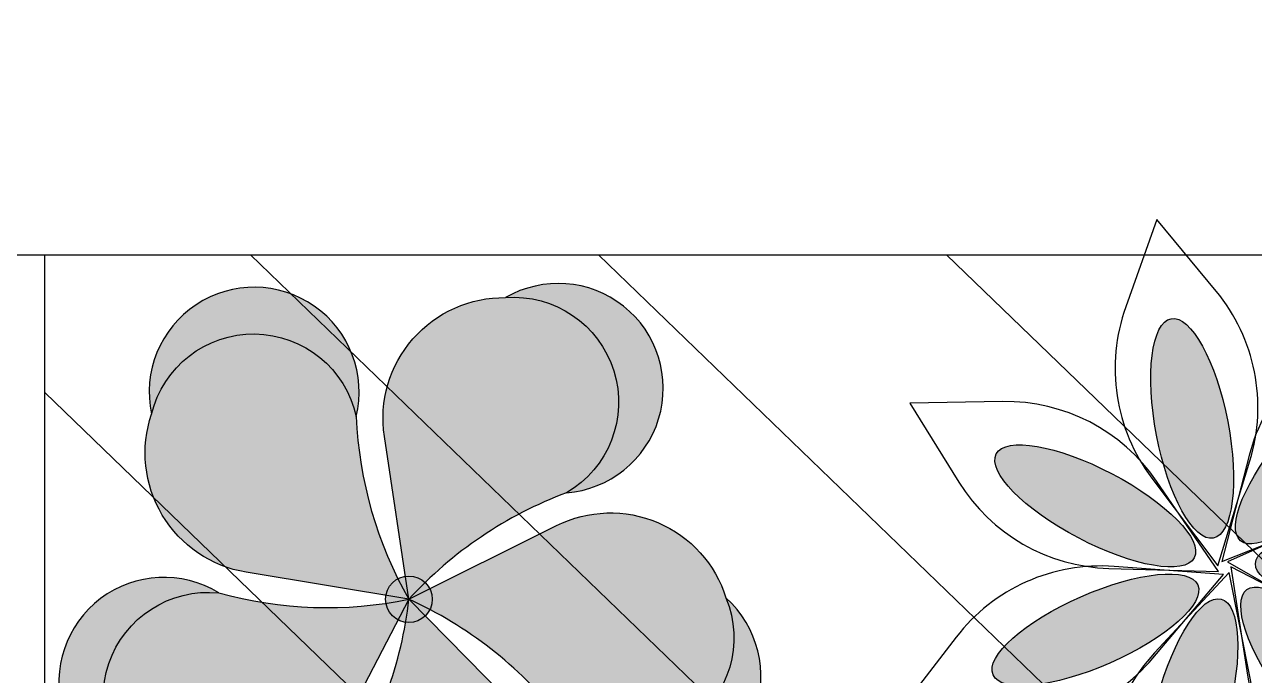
# Model space of a CAD drawing. Header units: millimetres. Extents: x 60.6 to 115.2, y 47.4 to 73.6.
# Drawn here: x 106.322 to 107.129, y 62.218 to 62.646 of the extents above; entities that cross this region are included whole.
import ezdxf

# ---------------------------------------------------------------- set-up
doc = ezdxf.new("R2010")
doc.units = ezdxf.units.MM
doc.layers.add('hatch 3', color=7, linetype='Continuous', true_color=0x57792a)
doc.layers.add('paving', color=251, linetype='Continuous', lineweight=30)
doc.layers.add('trees', color=118, linetype='Continuous')

# ---------------------------------------------------------------- blocks, each defined once
blk = doc.blocks.new('f2')
h = blk.add_hatch(color=6)
h.set_gradient(color1=(255, 0, 255), color2=(255, 148, 255), rotation=149.99999999999997, centered=1, one_color=1, tint=0.7900000214576721, name='SPHERICAL')
edge = h.paths.add_edge_path()
edge.add_arc((-0.30286094538077, 0.8935600880075695), 0.3827096552513209, 328.5005418024725, 534.1280019442122)
edge.add_arc((-0.3575548338541023, 0.7318413212193562), 0.3829239116107604, -5.7318021509013874, 148.3603458975861, ccw=False)
h = blk.add_hatch(color=4)
h.set_gradient(color1=(0, 255, 255), color2=(148, 255, 148), rotation=149.99999999999997, centered=1, tint=0.7900000214576721, name='SPHERICAL')
edge = h.paths.add_edge_path()
edge.add_line((1.13686837721616e-13, 6.821210263296962e-13), (-0.5336720486659488, 0.2772500015749984))
edge.add_arc((-0.3303525103445628, 0.6686150292887358), 0.441027685730268, 143.2141610671518, 242.5474999963788, ccw=False)
edge.add_arc((-0.3575548338799015, 0.7318413212030888), 0.382923911634806, -5.731802148093891, 148.3603458818587, ccw=False)
edge.add_arc((1.44726958630213, 0.2982549525804434), 1.477682398952213, 164.4819112068399, 191.6445595628605)
h = blk.add_hatch(color=4)
h.set_gradient(color1=(0, 255, 255), color2=(148, 255, 148), rotation=149.99999999999997, centered=1, tint=0.7900000214576721, name='SPHERICAL')
edge = h.paths.add_edge_path()
edge.add_line((1.13686837721616e-13, 5.684341886080801e-13), (0.09876668817935297, 0.5932272416258684))
edge.add_arc((0.5338061406664021, 0.5207973143828026), 0.4410276857303488, 71.2141610671593, 170.5474999963862, ccw=False)
edge.add_arc((0.585531937333857, 0.5662062601323633), 0.3829239116348236, -77.73180214808349, 76.3603458818692, ccw=False)
edge.add_arc((0.730888213777775, -1.284269321884207), 1.477682398952319, 92.48191120683994, 119.6445595628605)
h = blk.add_hatch(color=6)
h.set_gradient(color1=(255, 0, 255), color2=(255, 148, 255), rotation=149.99999999999997, centered=1, one_color=1, tint=0.7900000214576721, name='SPHERICAL')
edge = h.paths.add_edge_path()
edge.add_arc((0.7562369653455143, 0.5641631283255841), 0.3827096552513473, 256.5005418024642, 462.128001944204)
edge.add_arc((0.5855319373576487, 0.5662062601127753), 0.3829239116107868, -77.73180215090969, 76.36034589757782, ccw=False)
h = blk.add_hatch(color=6)
h.set_gradient(color1=(255, 0, 255), color2=(255, 148, 255), rotation=149.99999999999997, centered=1, one_color=1, tint=0.7900000214576721, name='SPHERICAL')
edge = h.paths.add_edge_path()
edge.add_arc((-0.9434153234556035, -0.01191262294611453), 0.3827096552512976, 40.50054180247453, 246.1280019442142)
edge.add_arc((-0.8065129775211696, -0.1139034492271033), 0.3829239116107372, 66.2681978491006, 220.3603458975881, ccw=False)
h = blk.add_hatch(color=4)
h.set_gradient(color1=(0, 255, 255), color2=(148, 255, 148), rotation=149.99999999999997, centered=1, tint=0.7900000214576721, name='SPHERICAL')
edge = h.paths.add_edge_path()
edge.add_line((1.13686837721616e-13, 5.684341886080801e-13), (-0.4285941531005619, -0.4218773172709689))
edge.add_arc((-0.7379752203280063, -0.1075705008926576), 0.4410276857303427, 215.2141610671491, 314.5474999963761, ccw=False)
edge.add_arc((-0.8065129775133264, -0.113903449256468), 0.3829239116348077, 66.2681978519102, 220.3603458818629, ccw=False)
edge.add_arc((0.1635735814412176, 1.468601019892605), 1.477682398952291, 236.4819112068376, 263.6445595628583)
h = blk.add_hatch(color=4)
h.set_gradient(color1=(0, 255, 255), color2=(148, 255, 148), rotation=149.99999999999997, centered=1, tint=0.7900000214576721, name='SPHERICAL')
edge = h.paths.add_edge_path()
edge.add_line((1.13686837721616e-13, 5.684341886080801e-13), (0.5947132189171498, 0.0893845968032565))
edge.add_arc((0.6602628486798723, -0.3467445877495119), 0.4410276857303776, -0.7858389328474118, 98.54749999637949, ccw=False)
edge.add_arc((0.7194334726509333, -0.3819066077973833), 0.3829239116348258, -149.73180214809207, 4.36034588186061, ccw=False)
edge.add_arc((-0.9955558282106018, -1.091977044212591), 1.4776823989521, 20.48191120683801, 47.6445595628586)
h = blk.add_hatch(color=6)
edge = h.paths.add_edge_path()
edge.add_arc((1.13686837721616e-13, 2.273736754432321e-13), 0.08501065561668127, 0, 360)
h = blk.add_hatch(color=4)
h.set_gradient(color1=(0, 255, 255), color2=(148, 255, 148), rotation=149.99999999999997, centered=1, tint=0.7900000214576721, name='SPHERICAL')
edge = h.paths.add_edge_path()
edge.add_line((1.13686837721616e-13, 5.684341886080801e-13), (0.2687862946704627, -0.5379845227299711))
edge.add_arc((-0.1257412586732986, -0.7350972550262425), 0.4410276857304039, -72.78583893284821, 26.54749999637869, ccw=False)
edge.add_arc((-0.1408975985911077, -0.8022375242785313), 0.3829239116348395, 138.2681978519085, 292.3603458818612, ccw=False)
edge.add_arc((-1.346175553309774, 0.6093903936269977), 1.477682398952277, 308.4819112068326, 335.6445595628532)
h = blk.add_hatch(color=6)
h.set_gradient(color1=(255, 0, 255), color2=(255, 148, 255), rotation=149.99999999999997, centered=1, one_color=1, tint=0.7900000214576721, name='SPHERICAL')
edge = h.paths.add_edge_path()
edge.add_arc((0.7702410935136086, -0.544888099502494), 0.3827096552513111, 184.5005418024697, 390.1280019442094)
edge.add_arc((0.7194334726399542, -0.3819066078263182), 0.3829239116107507, -149.73180215090417, 4.3603458975832154, ccw=False)
h = blk.add_hatch(color=6)
h.set_gradient(color1=(255, 0, 255), color2=(255, 148, 255), rotation=149.99999999999997, centered=1, one_color=1, tint=0.7900000214576721, name='SPHERICAL')
edge = h.paths.add_edge_path()
edge.add_arc((-0.2802017900221809, -0.9009224938828397), 0.3827096552512891, 112.5005418024618, 318.1280019442015)
edge.add_arc((-0.1408975986217626, -0.8022375242770046), 0.3829239116107287, 138.2681978490879, 292.36034589757537, ccw=False)
at = {"color": 6}
for points in [[(0.02345456887678665, 0.6935979281437312, 1.252986245437274), (-0.6835624984701099, 0.9327137302129813, -0.7960925965641129)], [(0.6668986896282831, 0.192026926492872, 1.252986245437274), (0.6758310422121667, 0.938330961988072, -0.7960925965641129)], [(-0.6524029688708879, 0.2366401676268879, 1.252986245437274), (-1.09829589970127, -0.3618821749422523, -0.7960925965641129)], [(0.388711488366539, -0.5749187608155353, 1.252986245437274), (1.101249053209699, -0.3527933030076156, -0.7960925965641129)], [(-0.4266617780001525, -0.5473462614462505, 1.252986245437274), (0.00477830275008273, -1.15636921424948, -0.7960925965641129)]]:
    blk.add_lwpolyline(points, format="xyb", close=True, dxfattribs=at)
for points in [[(1.13686837721616e-13, 6.821210263296962e-13), (-0.5336720486659488, 0.2772500015749984, -0.4627710773585052), (-0.6835624984612423, 0.9327137302988149, -0.7960925964319852), (0.02345456887678665, 0.6935979281437312, 0.1190774892510603), (1.13686837721616e-13, 6.821210263296962e-13, -4.880179825936269)], [(1.13686837721616e-13, 5.684341886080801e-13), (0.09876668817935297, 0.5932272416258684, -0.4627710773585052), (0.6758310422960676, 0.9383309620062619, -0.7960925964319852), (0.6668986896280558, 0.1920269264929857, 0.1190774892510603), (1.13686837721616e-13, 5.684341886080801e-13, -4.880179825936269)], [(1.13686837721616e-13, 5.684341886080801e-13), (-0.4285941531005619, -0.4218773172709689, -0.4627710773585052), (-1.098295899779828, -0.361882174907123, -0.7960925964319852), (-0.6524029688705468, 0.2366401676271153, 0.1190774892510603), (1.13686837721616e-13, 5.684341886080801e-13, -4.880179825936269)], [(1.13686837721616e-13, 5.684341886080801e-13), (0.5947132189171498, 0.0893845968032565, -0.4627710773585052), (1.101249053252673, -0.3527933030816257, -0.7960925964319852), (0.388711488366198, -0.5749187608149668, 0.1190774892510603), (1.13686837721616e-13, 5.684341886080801e-13, -4.880179825936269)], [(1.13686837721616e-13, 5.684341886080801e-13), (0.2687862946704627, -0.5379845227299711, -0.4627710773585052), (0.004778302692784564, -1.156369214313258, -0.7960925964319852), (-0.4266617780000388, -0.5473462614457958, 0.1190774892510603), (1.13686837721616e-13, 5.684341886080801e-13, -4.880179825936269)]]:
    blk.add_lwpolyline(points, format="xyb")
blk.add_circle((1.13686837721616e-13, 2.273736754432321e-13), 0.08501065561668127, dxfattribs=at)
blk = doc.blocks.new('f3')
h = blk.add_hatch(color=211)
h.set_gradient(color1=(255, 127, 255), color2=(255, 148, 255), rotation=149.99999999999997, centered=1, one_color=1, tint=0.7900000214576721, name='SPHERICAL')
edge = h.paths.add_edge_path()
edge.add_ellipse((-0.04864244301074905, 0.7822352856160251), major_axis=(0.01113780916014273, -0.6117509199791767), ratio=0.324112683537821, start_angle=0, end_angle=360)
h = blk.add_hatch(color=211)
h.set_gradient(color1=(255, 127, 255), color2=(255, 148, 255), rotation=149.99999999999997, centered=1, one_color=1, tint=0.7900000214576721, name='SPHERICAL')
edge = h.paths.add_edge_path()
edge.add_ellipse((0.5781354701020973, 0.5212367980975614), major_axis=(-0.4713418182421043, -0.3901283497318354), ratio=0.324112683537821, start_angle=0, end_angle=360)
h = blk.add_hatch(color=211)
h.set_gradient(color1=(255, 127, 255), color2=(255, 148, 255), rotation=149.99999999999997, centered=1, one_color=1, tint=0.7900000214576721, name='SPHERICAL')
edge = h.paths.add_edge_path()
edge.add_ellipse((-0.6434889142856264, 0.4549304758975268), major_axis=(0.4852304390948995, -0.3727125700375949), ratio=0.3241126835378212, start_angle=0, end_angle=360)
h = blk.add_hatch(color=211)
h.set_gradient(color1=(255, 127, 255), color2=(255, 148, 255), rotation=149.99999999999997, centered=1, one_color=1, tint=0.7900000214576721, name='SPHERICAL')
edge = h.paths.add_edge_path()
edge.add_ellipse((0.7648682725393883, -0.1315278021584163), major_axis=(-0.5988914428871509, 0.1252688250316241), ratio=0.3241126835378211, start_angle=0, end_angle=360)
h = blk.add_hatch(color=211)
h.set_gradient(color1=(255, 127, 255), color2=(255, 148, 255), rotation=149.99999999999997, centered=1, one_color=1, tint=0.7900000214576721, name='SPHERICAL')
edge = h.paths.add_edge_path()
edge.add_ellipse((-0.7584724181956517, -0.2142104335389377), major_axis=(0.5939346514940671, 0.1469859470931786), ratio=0.3241126835378211, start_angle=0, end_angle=360)
h = blk.add_hatch(color=211)
h.set_gradient(color1=(255, 127, 255), color2=(255, 148, 255), rotation=149.99999999999997, centered=1, one_color=1, tint=0.7900000214576721, name='SPHERICAL')
edge = h.paths.add_edge_path()
edge.add_ellipse((0.370942355410989, -0.6845134571872222), major_axis=(-0.275463595879098, 0.546336019527922), ratio=0.324112683537821, start_angle=0, end_angle=360)
h = blk.add_hatch(color=211)
h.set_gradient(color1=(255, 127, 255), color2=(255, 148, 255), rotation=149.99999999999997, centered=1, one_color=1, tint=0.7900000214576721, name='SPHERICAL')
edge = h.paths.add_edge_path()
edge.add_ellipse((-0.3070080310608319, -0.7213106899007471), major_axis=(0.2553939572592446, 0.5560010480958826), ratio=0.3241126835378211, start_angle=0, end_angle=360)
at = {"color": 91}
for points in [[(-0.04354845131456386, 1.942265168628182), (-0.2934262841015425, 1.499533377108492, 0.2520012310390229), (-0.3124846515795525, 0.551910671873884), (-0.03886593124207138, 0.01804151258420461), (0.2321512661028464, 0.5532360212473577, 0.2520012310390229), (0.2084811489612548, 1.500754748450618)], [(1.48825940511756, 1.240520956926957), (0.9863214717647679, 1.159844556399548, 0.2520012310390229), (0.2335575095487457, 0.5839118953754223), (-0.01323972497471004, 0.03712618927829681), (0.5741686498149647, 0.1589247302663352, 0.2520012310390229), (1.300210544323818, 0.7681990365226739)], [(-1.547260745554922, 1.182179920885574), (-1.356915373108222, 0.7107788074708878, 0.2520012310390229), (-0.6279168064174883, 0.1050452830495487), (-0.0399226084377915, -0.01389296354227554), (-0.2893780658816922, 0.5316851317943474, 0.2520012310390229), (-1.044936113683889, 1.103947352500654)], [(1.894680264663066, -0.3946250098324526), (1.518651732226772, -0.05249504427229112, 0.2520012310390229), (0.5990287924073527, 0.1769513795497915), (0.01765895436551546, 0.02898991573283638), (0.4791280194363026, -0.3543242965561149, 0.2520012310390229), (1.408157570474941, -0.5420903907884167)], [(-1.890551449898794, -0.4673750918354926), (-1.403316820009422, -0.6124708739134803, 0.2520012310390229), (-0.4752121087281012, -0.4201855189221533), (-0.01561405708116581, -0.03462992723325442), (-0.5976971218947256, 0.1105003212232987, 0.2520012310390229), (-1.516192479786923, -0.1234190887807927)], [(-0.8149156621218481, -1.764251300166961), (-0.397689388871413, -1.473781667589265, 0.2520012310390229), (0.03063968951914831, -0.6282722273990657), (0.01575488785192647, -0.02855402187287837), (-0.4606353641961505, -0.3931576575014333, 0.2520012310390229), (-0.8504222937947361, -1.257112611397133)], [(0.8696709306086632, -1.731874467781836), (0.9027089535977666, -1.224568978379466, 0.2520012310390229), (0.5087218667490561, -0.362521306702547), (0.03056277101700289, -0.0002405281220489996), (0.01859690811738801, -0.6000240736493652, 0.2520012310390229), (0.4510359150040131, -1.443438869683632)]]:
    blk.add_lwpolyline(points, format="xyb", close=True, dxfattribs=at)
at = {"color": 211}
for centre, major_axis, ratio in [((-0.04864244301074905, 0.7822352856160251), (0.01113780916014273, -0.6117509199791767), 0.324112683537821), ((0.5781354701020973, 0.5212367980975614), (-0.4713418182421035, -0.3901283497318349), 0.324112683537821), ((-0.6434889142856264, 0.4549304758975268), (0.4852304390948985, -0.3727125700375944), 0.3241126835378211), ((0.7648682725393883, -0.1315278021584163), (-0.5988914428871508, 0.1252688250316241), 0.3241126835378211), ((-0.7584724181956517, -0.2142104335389377), (0.5939346514940663, 0.1469859470931783), 0.3241126835378211), ((-0.3070080310608319, -0.7213106899007471), (0.2553939572592446, 0.5560010480958826), 0.3241126835378211), ((0.370942355410989, -0.6845134571872222), (-0.275463595879098, 0.546336019527922), 0.324112683537821)]:
    blk.add_ellipse(centre, major_axis=major_axis, ratio=ratio, dxfattribs=at)

msp = doc.modelspace()

# ---------------------------------------------------------------- hatches: boundary and pattern name
at = {"layer": 'hatch 3', "linetype": 'Continuous'}
h = msp.add_hatch(dxfattribs=at)
h.set_pattern_fill('ANSI31', color=256, scale=0.05, angle=91, style=0)
h.set_pattern_definition([(136, (-529.2652610559677, -497.6456645938825), (-0.1102770163103658, -0.1141951933037609), [])])
h.paths.add_polyline_path([(110.6890683594065, 71.14285930643041), (110.318347710949, 71.28656020877486), (109.8242617537986, 69.83188751560942), (107.3321177425034, 62.49459369415456), (106.3353787113592, 62.4945936941582), (106.3353787113565, 61.74459337035694), (107.0773768447135, 61.74459337035557), (106.6018608174552, 60.34459369417618), (105.4353784854592, 60.3445936941763), (105.435378485459, 58.14459369417625), (105.8546211732124, 58.14459369417625), (104.9715198468091, 55.54459390420777), (104.2353784854589, 55.54459390420766), (104.2353784854589, 53.96121672096263), (104.4337188453952, 53.96121672096263), (103.7883754294087, 52.06121646520955), (102.3353781115464, 52.06121646520955), (102.3353781115464, 50.24499847517484), (103.5843835626384, 50.24499847517473)])

# ---------------------------------------------------------------- linework, layer by layer
at = {"layer": 'paving', "color": 139}
for p, q in [((103.0353784854591, 62.49459369416752), (107.3321177425034, 62.49459369415456)), ((106.3353787113565, 61.74459337035694), (106.3353787113483, 62.4945936941582))]:
    msp.add_line(p, q, dxfattribs=at)
for points in [[(110.6890683594065, 71.14285930643041), (103.5843835626384, 50.24499847517473), (102.3353781115464, 50.24499847517484), (102.3353781115464, 52.06121646520955), (103.7883754294087, 52.06121646520955), (104.4337188453952, 53.96121672096263), (104.2353784854589, 53.96121672096263), (104.2353784854589, 55.54459390420766), (104.9715198468091, 55.54459390420777), (105.8546211732124, 58.14459369417625), (105.435378485459, 58.14459369417625), (105.4353784854592, 60.3445936941763), (106.6018608174552, 60.34459369417618), (107.0773768447135, 61.74459337035557), (106.3353787113565, 61.74459337035694), (106.3353787113592, 62.4945936941582), (107.3321177425034, 62.49459369415456), (109.8242617537986, 69.83188751560942), (110.318347710949, 71.28656020877486)], [(107.0773768447135, 61.74459337035557), (106.3353787113564, 61.74459337035455), (106.3353787113483, 62.4945936941582), (107.3321177425034, 62.49459369415456), (107.3321177425034, 62.49459369415456)]]:
    msp.add_lwpolyline(points, dxfattribs=at)

# ---------------------------------------------------------------- block references
at = {"xscale": 0.1799999999998363, "yscale": 0.1799999999998363, "zscale": 0.1799999999998363, "rotation": 90}
msp.add_blockref('f2', (106.5742643924644, 62.26830036359945), dxfattribs=at)
at = {"layer": 'trees', "xscale": 0.1199999999999419, "yscale": 0.1199999999999419, "zscale": 0.1199999999999419, "rotation": 215.5391470091211}
msp.add_blockref('f3', (107.1088114435169, 62.28870501407323), dxfattribs=at)

doc.saveas('drawing.dxf')
